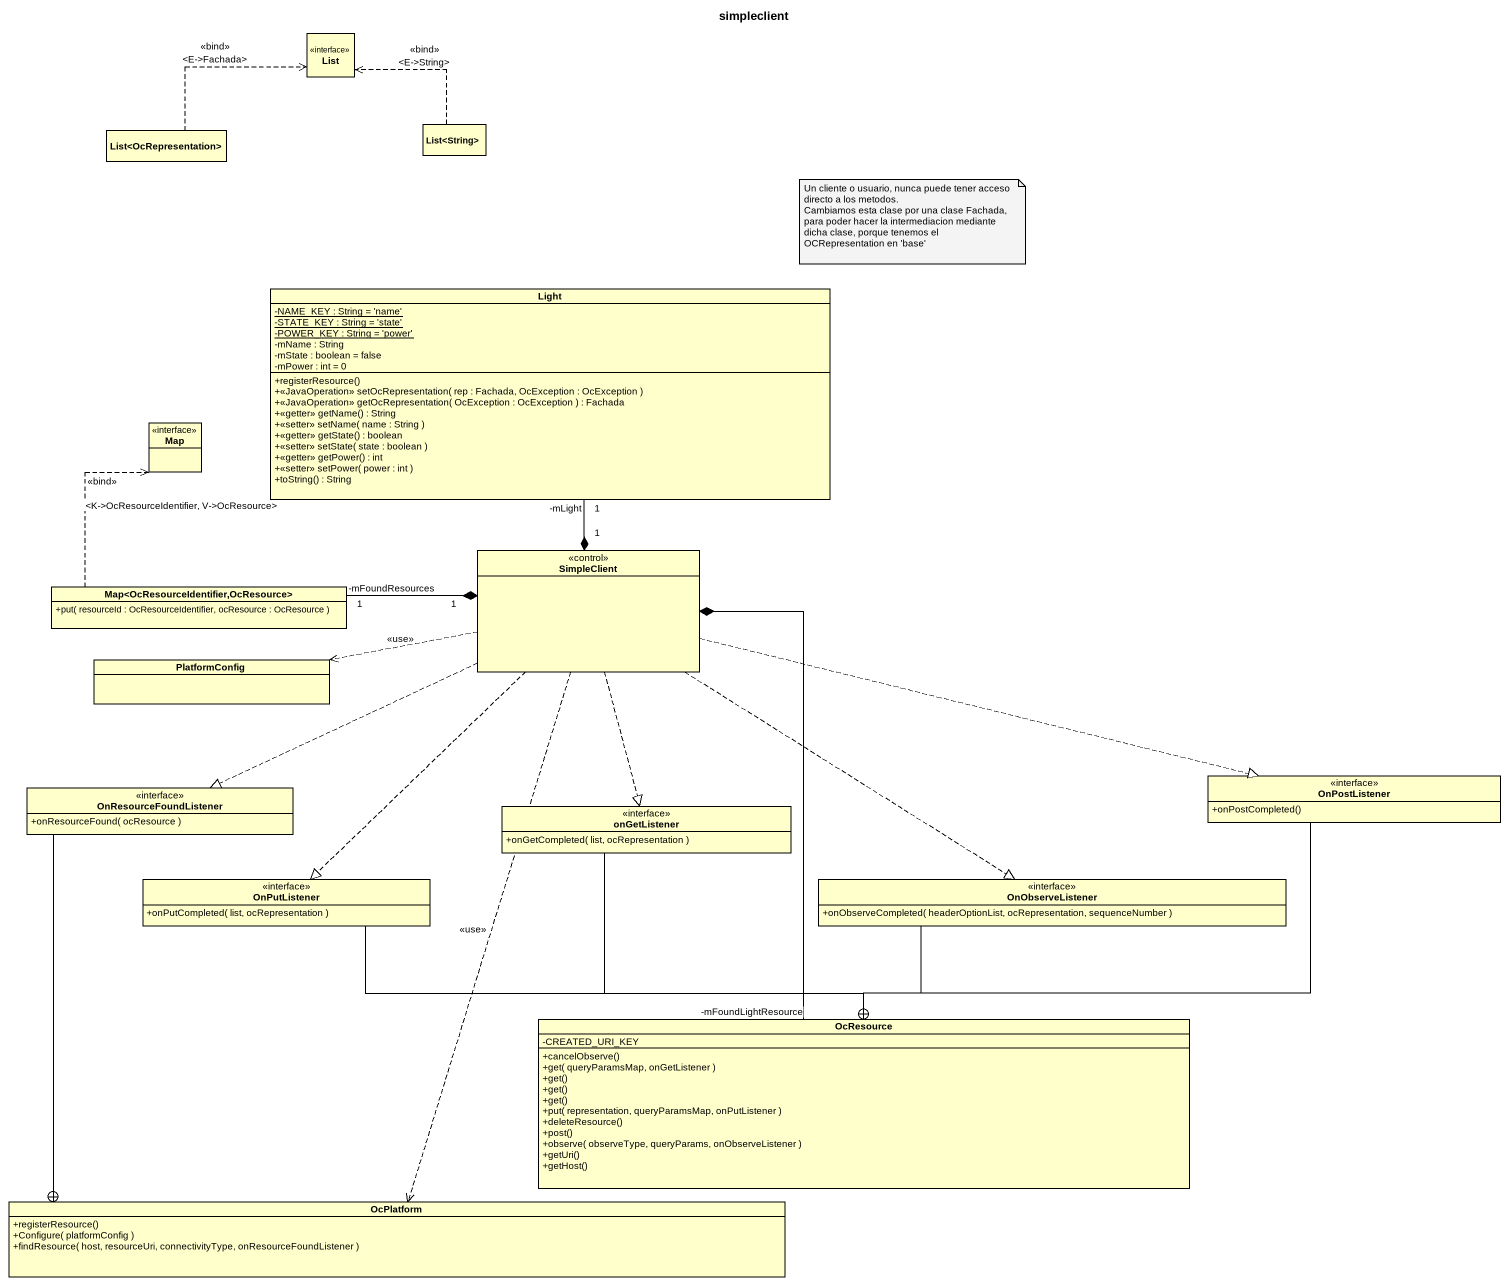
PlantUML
@startuml
title simpleclient
hide circle
hide empty members
skinparam classAttributeIconSize 0
interface List
class "List<OcRepresentation>" as List_OcRepresentation
class "List<String>" as List_String
class Light {
  {static} -NAME_KEY : String = 'name'
  {static} -STATE_KEY : String = 'state'
  {static} -POWER_KEY : String = 'power'
  -mName : String
  -mState : boolean = false
  -mPower : int = 0
  +registerResource()
  +<<JavaOperation>> setOcRepresentation( rep : Fachada, OcException : OcException )
  +<<JavaOperation>> getOcRepresentation( OcException : OcException ) : Fachada
  +<<getter>> getName() : String
  +<<setter>> setName( name : String )
  +<<getter>> getState() : boolean
  +<<setter>> setState( state : boolean )
  +<<getter>> getPower() : int
  +<<setter>> setPower( power : int )
  +toString() : String
}
interface "Map" as Map_
class SimpleClient <<control>>
class "Map<OcResourceIdentifier,OcResource>" as Map_OcResourceIdentifier {
  +put( resourceId : OcResourceIdentifier, ocResource : OcResource )
}
class PlatformConfig
interface OnPostListener {
  +onPostCompleted()
}
interface OnResourceFoundListener {
  +onResourceFound( ocResource )
}
interface onGetListener {
  +onGetCompleted( list, ocRepresentation )
}
interface OnPutListener {
  +onPutCompleted( list, ocRepresentation )
}
interface OnObserveListener {
  +onObserveCompleted( headerOptionList, ocRepresentation, sequenceNumber )
}
class OcResource {
  -CREATED_URI_KEY
  +cancelObserve()
  +get( queryParamsMap, onGetListener )
  +get()
  +get()
  +get()
  +put( representation, queryParamsMap, onPutListener )
  +deleteResource()
  +post()
  +observe( observeType, queryParams, onObserveListener )
  +getUri()
  +getHost()
}
class OcPlatform {
  +registerResource()
  +Configure( platformConfig )
  +findResource( host, resourceUri, connectivityType, onResourceFoundListener )
}
List_OcRepresentation .right.> List : <<bind>>\n<E->Fachada>
List_String .up.> List : <<bind>>\n<E->String>
SimpleClient "1" *-up- "-mLight\n1" Light
SimpleClient "1" *-left- "-mFoundResources\n1" Map_OcResourceIdentifier
SimpleClient .left.> PlatformConfig : <<use>>
SimpleClient .right.|> OnPostListener
SimpleClient .left.|> OnResourceFoundListener
SimpleClient ..|> onGetListener
SimpleClient ..|> OnPutListener
SimpleClient ..|> OnObserveListener
SimpleClient *-- "-mFoundLightResource" OcResource
SimpleClient ..> OcPlatform : <<use>>
Map_OcResourceIdentifier .up.> Map_ : <<bind>>\n<K->OcResourceIdentifier, V->OcResource>
OnPostListener --+ OcResource
OnResourceFoundListener --+ OcPlatform
onGetListener --+ OcResource
OnPutListener -right-+ OcResource
OnObserveListener --+ OcResource
note as N1
  Un cliente o usuario, nunca puede tener acceso directo a los metodos.
  Cambiamos esta clase por una clase Fachada, para poder hacer la intermediacion mediante dicha clase, porque tenemos el OCRepresentation en 'base'
end note
@enduml
